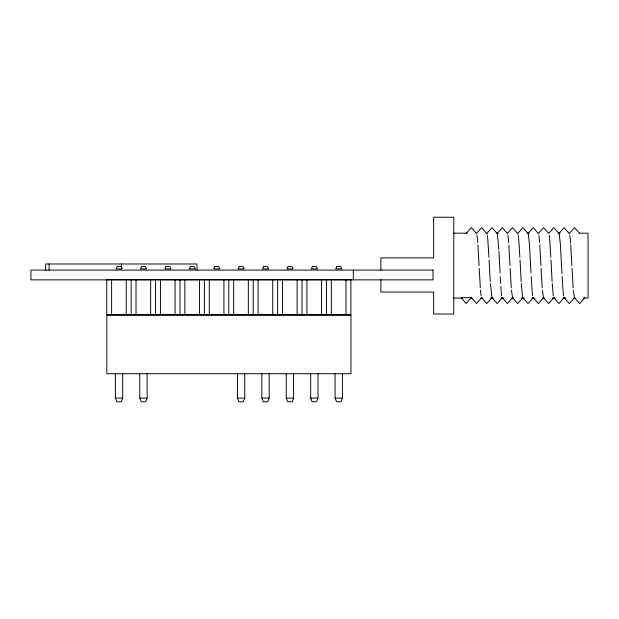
<?xml version="1.0" encoding="UTF-8"?>
<svg xmlns="http://www.w3.org/2000/svg" width="619" height="619" viewBox="0 0 619 619"><rect width="100%" height="100%" fill="white"/><g stroke="black" fill="none" stroke-linecap="round" stroke-linejoin="round"><path stroke-width="0.93" d="M147.105 373.69L147.105 398.102L145.682 401.762L141.209 401.762L139.786 398.102L139.786 373.69M244.76 373.69L244.76 398.102L243.337 401.762L238.864 401.762L237.441 398.102L237.441 373.69M293.592 373.69L293.592 398.102L292.16 401.762L287.696 401.762L286.264 398.102L286.264 373.69M342.415 373.69L342.415 398.102L340.984 401.762L336.519 401.762L335.088 398.102L335.088 373.69M122.694 373.69L122.694 398.102L121.231 401.762L116.836 401.762L115.374 398.102L115.374 373.69M269.172 373.69L269.172 398.102L267.71 401.762L263.315 401.762L261.852 398.102L261.852 373.69M318.004 373.69L318.004 398.102L316.533 401.762L312.146 401.762L310.676 398.102L310.676 373.69M466.177 233.479L471.338 227.614L476.777 233.967M476.491 233.479L481.644 227.614L487.091 233.967M486.805 233.479L491.958 227.614L497.119 233.479L502.272 227.614L507.712 233.967M507.425 233.479L512.586 227.614L518.026 233.967M517.739 233.479L522.893 227.614L528.053 233.479L533.207 227.614L538.654 233.967M471.338 297.693L466.177 303.55L461.023 297.693L471.338 297.693L476.491 303.55L481.644 297.693L481.358 297.205M538.368 233.479L543.521 227.614L548.674 233.479L553.835 227.614L558.988 233.479L564.141 227.614L569.588 233.967M490.356 283.471L491.958 297.693L486.805 303.55L481.644 297.693M501.986 297.205L502.272 297.693L497.119 303.55L491.958 297.693M511.441 290.179L512.586 297.693L507.425 303.55L502.272 297.693M569.302 233.479L574.455 227.614L579.616 233.479M532.92 297.205L533.207 297.693L528.053 303.55L522.893 297.693L517.739 303.55L512.586 297.693M542.376 290.179L543.521 297.693L538.368 303.55L533.207 297.693M553.548 297.205L553.835 297.693L548.674 303.55L543.521 297.693M563.855 297.205L564.141 297.693L558.988 303.55L553.835 297.693M573.31 290.179L574.455 297.693L569.302 303.55L564.141 297.693M584.769 297.693L579.616 303.55L574.455 297.693M453.773 233.185L467.299 233.185M496.283 233.185L498.21 233.185M527.195 233.185L529.121 233.185M558.106 233.185L560.033 233.185M579.353 233.185L588.05 233.185L588.05 298.087L583.222 298.087M453.773 298.087L462.47 298.087M470.2 298.087L472.127 298.087M480.824 298.087L482.758 298.087M490.488 298.087L493.382 298.087M501.111 298.087L504.005 298.087M511.735 298.087L513.669 298.087M521.399 298.087L524.293 298.087M532.023 298.087L534.917 298.087M542.646 298.087L544.581 298.087M552.31 298.087L555.204 298.087M562.934 298.087L565.836 298.087M573.558 298.087L575.492 298.087M115.374 398.102L122.694 398.102M139.786 398.102L147.105 398.102M237.441 398.102L244.76 398.102M261.852 398.102L269.172 398.102M286.264 398.102L293.592 398.102M310.676 398.102L318.004 398.102M335.088 398.102L342.415 398.102M559.274 233.967L560.419 244.946L561.998 273.861M528.34 233.967L529.485 244.946L531.009 272.964M522.606 297.205L521.291 283.471M497.405 233.967L498.837 249.527M569.875 235.413L570.617 243.36M563.569 295.758L563.073 290.984M549.246 235.413L549.533 237.781M553.262 295.758L552.225 283.471M538.94 235.413L539.621 242.571M532.634 295.758L532.131 290.984M518.312 235.413L518.598 237.781M507.998 235.413L508.686 242.571M501.7 295.758L501.197 290.984M487.377 235.413L487.664 237.781M477.063 235.413L477.752 242.571M481.071 295.758L480.499 290.179M549.61 238.578L550.825 257.303M518.668 238.578L519.89 257.303M487.733 238.578L488.948 257.303M573.14 287.804L572.026 268.375M562.996 290.179L562.137 276.569M542.205 287.804L541.083 268.375M532.061 290.179L531.203 276.569M511.263 287.804L510.149 268.375M500.841 286.226L501.127 290.179M480.329 287.804L479.214 268.375M570.733 244.946L571.879 265.582M539.799 244.946L540.944 265.582M508.857 244.946L510.002 265.582M500.67 283.471L500.268 276.569M477.922 244.946L479.067 265.582M552.117 281.637L550.964 260.011M521.175 281.637L520.03 260.011M498.929 251.221L500.075 272.964M490.24 281.637L489.095 260.011M380.878 270.093L380.878 257.883L433.633 257.883L433.633 217.238L453.773 217.238L453.773 314.034L433.633 314.034L433.633 292.06L380.878 292.06L380.878 279.641M353.325 270.093L353.325 279.858M345.982 279.711L345.982 314.746M331.335 279.711L331.335 314.746M326.453 279.711L326.453 314.746M321.571 279.711L321.571 314.746M306.916 279.711L306.916 314.746M302.033 279.711L302.033 314.746M297.151 279.711L297.151 314.746M282.504 279.711L282.504 314.746M277.622 279.711L277.622 314.746M272.739 279.711L272.739 314.746M258.092 279.711L258.092 314.746M253.21 279.711L253.21 314.746M248.327 279.711L248.327 314.746M233.68 279.711L233.68 314.746M228.798 279.711L228.798 314.746M223.916 279.711L223.916 314.746M209.268 279.711L209.268 314.746M204.386 279.711L204.386 314.746M199.504 279.711L199.504 314.746M197.004 270.093L197.004 263.988L45.69 263.988L45.69 270.093M184.849 279.711L184.849 314.746M179.967 279.711L179.967 314.746M175.084 279.711L175.084 314.746M160.437 279.711L160.437 314.746M155.555 279.711L155.555 314.746M150.672 279.711L150.672 314.746M136.025 279.711L136.025 314.746M131.143 279.711L131.143 314.746M126.261 279.711L126.261 314.746M121.479 263.988L121.479 268.344M111.613 279.711L111.613 314.746M49.11 263.988L49.11 270.093M117.223 266.425L115.985 268.87L122.183 268.87L120.945 266.425L117.223 266.425M141.635 266.425L140.397 268.87L146.595 268.87L145.357 266.425L141.635 266.425M166.047 266.425L164.809 268.87L171.006 268.87L169.768 266.425L166.047 266.425M190.459 266.425L189.221 268.87L195.426 268.87L194.18 266.425L190.459 266.425M214.878 266.425L213.632 268.87L219.838 268.87L218.6 266.425L214.878 266.425M239.29 266.425L238.052 268.87L244.25 268.87L243.012 266.425L239.29 266.425M263.702 266.425L262.464 268.87L268.661 268.87L267.423 266.425L263.702 266.425M288.114 266.425L286.876 268.87L293.073 268.87L291.835 266.425L288.114 266.425M312.525 266.425L311.287 268.87L317.493 268.87L316.247 266.425L312.525 266.425M336.945 266.425L335.699 268.87L341.905 268.87L340.667 266.425L336.945 266.425M433.037 270.093L30.95 270.093L30.95 279.858L433.037 279.858L433.037 270.093M350.865 279.711L106.731 279.711L106.731 314.746L350.865 314.746L350.865 279.711M350.958 315.179L106.824 315.179L106.824 373.69L350.958 373.69L350.958 315.179"/></g></svg>
